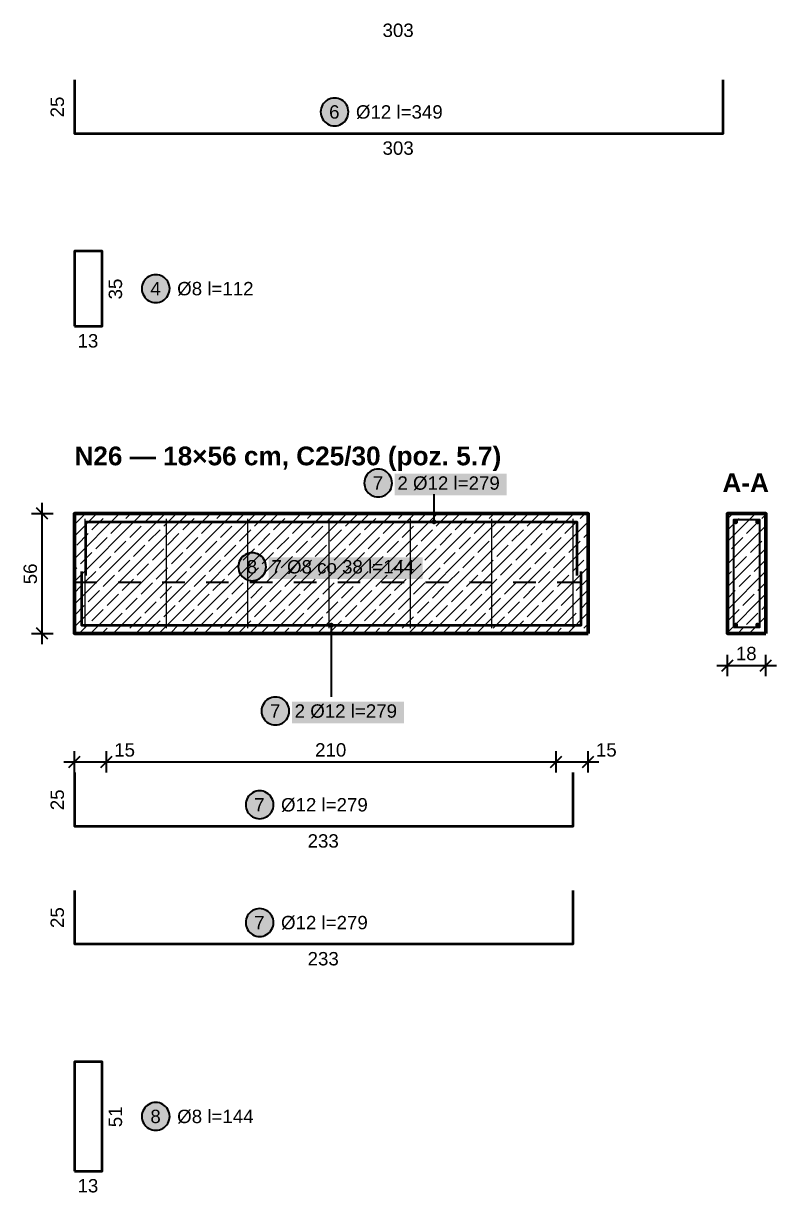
# Model space of a CAD drawing. Header units: metres. Extents: x 0.1 to 9.5, y -11.1 to -0.1.
# Drawn here: x 4.69 to 8.21, y -11.08 to -5.62 of the extents above; entities that cross this region are included whole.
import ezdxf

# ---------------------------------------------------------------- set-up
doc = ezdxf.new("R2010")
doc.units = ezdxf.units.M
doc.linetypes.add('KRESKOWA', pattern=[5.25, 4.2, -1.05])
for name, color, linetype, lineweight in [('A-KRESKOWANIE', 8, 'Continuous', 18), ('A-MASKA', 7, 'Continuous', 18), ('A-OPISY', 2, 'Continuous', 25), ('K-KONSTR', 7, 'Continuous', 50), ('K-WYMIARY', 1, 'Continuous', 25), ('K-ZBROJENIE', 1, 'Continuous', 100), ('K-ZBROJENIE-OPIS', 2, 'Continuous', 25)]:
    doc.layers.add(name, color=color, linetype=linetype, lineweight=lineweight)
doc.styles.add('PL_ARIAL', font='arial.ttf')
doc.styles.add('PL_ARIAL_B', font='arialbd.ttf')

msp = doc.modelspace()

# ---------------------------------------------------------------- hatches: boundary and pattern name
at = {"layer": 'A-MASKA', "true_color": 0xffffff}
for points in [[(6.4262, -7.8203), (6.9488, -7.8203), (6.9488, -7.719), (6.4262, -7.719)], [(5.8378, -8.2113), (6.5572, -8.2113), (6.5572, -8.11), (5.8378, -8.11)], [(5.9462, -8.8848), (6.4688, -8.8848), (6.4688, -8.7835), (5.9462, -8.7835)]]:
    msp.add_hatch(color=7, dxfattribs=at).paths.add_polyline_path(points)
at = {"layer": 'K-ZBROJENIE', "true_color": 0x000000}
for points in [[(8.0303, -7.944), (8.0302, -7.9451), (8.03, -7.9462), (8.0298, -7.9473), (8.0294, -7.9483), (8.0289, -7.9493), (8.0284, -7.9503), (8.0277, -7.9511), (8.027, -7.952), (8.0261, -7.9527), (8.0253, -7.9534), (8.0243, -7.9539), (8.0233, -7.9544), (8.0223, -7.9548), (8.0212, -7.955), (8.0201, -7.9552), (8.019, -7.9553), (8.0179, -7.9552), (8.0168, -7.955), (8.0157, -7.9548), (8.0147, -7.9544), (8.0137, -7.9539), (8.0127, -7.9534), (8.0119, -7.9527), (8.011, -7.952), (8.0103, -7.9511), (8.0096, -7.9503), (8.0091, -7.9493), (8.0086, -7.9483), (8.0082, -7.9473), (8.008, -7.9462), (8.0078, -7.9451), (8.0077, -7.944), (8.0078, -7.9429), (8.008, -7.9418), (8.0082, -7.9407), (8.0086, -7.9397), (8.0091, -7.9387), (8.0096, -7.9377), (8.0103, -7.9369), (8.011, -7.936), (8.0119, -7.9353), (8.0127, -7.9346), (8.0137, -7.9341), (8.0147, -7.9336), (8.0157, -7.9332), (8.0168, -7.933), (8.0179, -7.9328), (8.019, -7.9328), (8.0201, -7.9328), (8.0212, -7.933), (8.0223, -7.9332), (8.0233, -7.9336), (8.0243, -7.9341), (8.0253, -7.9346), (8.0261, -7.9353), (8.027, -7.936), (8.0277, -7.9369), (8.0284, -7.9377), (8.0289, -7.9387), (8.0294, -7.9397), (8.0298, -7.9407), (8.03, -7.9418), (8.0302, -7.9429)], [(8.1323, -7.944), (8.1322, -7.9451), (8.132, -7.9462), (8.1318, -7.9473), (8.1314, -7.9483), (8.1309, -7.9493), (8.1304, -7.9503), (8.1297, -7.9511), (8.129, -7.952), (8.1281, -7.9527), (8.1273, -7.9534), (8.1263, -7.9539), (8.1253, -7.9544), (8.1243, -7.9548), (8.1232, -7.955), (8.1221, -7.9552), (8.121, -7.9553), (8.1199, -7.9552), (8.1188, -7.955), (8.1177, -7.9548), (8.1167, -7.9544), (8.1157, -7.9539), (8.1147, -7.9534), (8.1139, -7.9527), (8.113, -7.952), (8.1123, -7.9511), (8.1116, -7.9503), (8.1111, -7.9493), (8.1106, -7.9483), (8.1102, -7.9473), (8.11, -7.9462), (8.1098, -7.9451), (8.1098, -7.944), (8.1098, -7.9429), (8.11, -7.9418), (8.1102, -7.9407), (8.1106, -7.9397), (8.1111, -7.9387), (8.1116, -7.9377), (8.1123, -7.9369), (8.113, -7.936), (8.1139, -7.9353), (8.1147, -7.9346), (8.1157, -7.9341), (8.1167, -7.9336), (8.1177, -7.9332), (8.1188, -7.933), (8.1199, -7.9328), (8.121, -7.9328), (8.1221, -7.9328), (8.1232, -7.933), (8.1243, -7.9332), (8.1253, -7.9336), (8.1263, -7.9341), (8.1273, -7.9346), (8.1281, -7.9353), (8.129, -7.936), (8.1297, -7.9369), (8.1304, -7.9377), (8.1309, -7.9387), (8.1314, -7.9397), (8.1318, -7.9407), (8.132, -7.9418), (8.1322, -7.9429)], [(8.0303, -8.426), (8.0302, -8.4271), (8.03, -8.4282), (8.0298, -8.4293), (8.0294, -8.4303), (8.0289, -8.4313), (8.0284, -8.4323), (8.0277, -8.4331), (8.027, -8.434), (8.0261, -8.4347), (8.0253, -8.4354), (8.0243, -8.4359), (8.0233, -8.4364), (8.0223, -8.4368), (8.0212, -8.437), (8.0201, -8.4372), (8.019, -8.4373), (8.0179, -8.4372), (8.0168, -8.437), (8.0157, -8.4368), (8.0147, -8.4364), (8.0137, -8.4359), (8.0127, -8.4354), (8.0119, -8.4347), (8.011, -8.434), (8.0103, -8.4331), (8.0096, -8.4323), (8.0091, -8.4313), (8.0086, -8.4303), (8.0082, -8.4293), (8.008, -8.4282), (8.0078, -8.4271), (8.0077, -8.426), (8.0078, -8.4249), (8.008, -8.4238), (8.0082, -8.4227), (8.0086, -8.4217), (8.0091, -8.4207), (8.0096, -8.4197), (8.0103, -8.4189), (8.011, -8.418), (8.0119, -8.4173), (8.0127, -8.4166), (8.0137, -8.4161), (8.0147, -8.4156), (8.0157, -8.4152), (8.0168, -8.415), (8.0179, -8.4148), (8.019, -8.4148), (8.0201, -8.4148), (8.0212, -8.415), (8.0223, -8.4152), (8.0233, -8.4156), (8.0243, -8.4161), (8.0253, -8.4166), (8.0261, -8.4173), (8.027, -8.418), (8.0277, -8.4189), (8.0284, -8.4197), (8.0289, -8.4207), (8.0294, -8.4217), (8.0298, -8.4227), (8.03, -8.4238), (8.0302, -8.4249)], [(8.1323, -8.426), (8.1322, -8.4271), (8.132, -8.4282), (8.1318, -8.4293), (8.1314, -8.4303), (8.1309, -8.4313), (8.1304, -8.4323), (8.1297, -8.4331), (8.129, -8.434), (8.1281, -8.4347), (8.1273, -8.4354), (8.1263, -8.4359), (8.1253, -8.4364), (8.1243, -8.4368), (8.1232, -8.437), (8.1221, -8.4372), (8.121, -8.4373), (8.1199, -8.4372), (8.1188, -8.437), (8.1177, -8.4368), (8.1167, -8.4364), (8.1157, -8.4359), (8.1147, -8.4354), (8.1139, -8.4347), (8.113, -8.434), (8.1123, -8.4331), (8.1116, -8.4323), (8.1111, -8.4313), (8.1106, -8.4303), (8.1102, -8.4293), (8.11, -8.4282), (8.1098, -8.4271), (8.1098, -8.426), (8.1098, -8.4249), (8.11, -8.4238), (8.1102, -8.4227), (8.1106, -8.4217), (8.1111, -8.4207), (8.1116, -8.4197), (8.1123, -8.4189), (8.113, -8.418), (8.1139, -8.4173), (8.1147, -8.4166), (8.1157, -8.4161), (8.1167, -8.4156), (8.1177, -8.4152), (8.1188, -8.415), (8.1199, -8.4148), (8.121, -8.4148), (8.1221, -8.4148), (8.1232, -8.415), (8.1243, -8.4152), (8.1253, -8.4156), (8.1263, -8.4161), (8.1273, -8.4166), (8.1281, -8.4173), (8.129, -8.418), (8.1297, -8.4189), (8.1304, -8.4197), (8.1309, -8.4207), (8.1314, -8.4217), (8.1318, -8.4227), (8.132, -8.4238), (8.1322, -8.4249)]]:
    msp.add_hatch(color=7, dxfattribs=at).paths.add_polyline_path(points)
at = {"layer": 'K-ZBROJENIE-OPIS', "true_color": 0xffffff}
for points in [[(6.21, -6.03), (6.2094, -6.0215), (6.2078, -6.0132), (6.2051, -6.0051), (6.2013, -5.9975), (6.1966, -5.9904), (6.191, -5.984), (6.1846, -5.9784), (6.1775, -5.9737), (6.1699, -5.9699), (6.1618, -5.9672), (6.1535, -5.9656), (6.145, -5.965), (6.1365, -5.9656), (6.1282, -5.9672), (6.1201, -5.9699), (6.1125, -5.9737), (6.1054, -5.9784), (6.099, -5.984), (6.0934, -5.9904), (6.0887, -5.9975), (6.0849, -6.0051), (6.0822, -6.0132), (6.0806, -6.0215), (6.08, -6.03), (6.0806, -6.0385), (6.0822, -6.0468), (6.0849, -6.0549), (6.0887, -6.0625), (6.0934, -6.0696), (6.099, -6.076), (6.1054, -6.0816), (6.1125, -6.0863), (6.1201, -6.0901), (6.1282, -6.0928), (6.1365, -6.0944), (6.145, -6.095), (6.1535, -6.0944), (6.1618, -6.0928), (6.1699, -6.0901), (6.1775, -6.0863), (6.1846, -6.0816), (6.191, -6.076), (6.1966, -6.0696), (6.2013, -6.0625), (6.2051, -6.0549), (6.2078, -6.0468), (6.2094, -6.0385)], [(5.375, -6.855), (5.3744, -6.8465), (5.3728, -6.8382), (5.3701, -6.8301), (5.3663, -6.8225), (5.3616, -6.8154), (5.356, -6.809), (5.3496, -6.8034), (5.3425, -6.7987), (5.3349, -6.7949), (5.3268, -6.7922), (5.3185, -6.7906), (5.31, -6.79), (5.3015, -6.7906), (5.2932, -6.7922), (5.2851, -6.7949), (5.2775, -6.7987), (5.2704, -6.8034), (5.264, -6.809), (5.2584, -6.8154), (5.2537, -6.8225), (5.2499, -6.8301), (5.2472, -6.8382), (5.2456, -6.8465), (5.245, -6.855), (5.2456, -6.8635), (5.2472, -6.8718), (5.2499, -6.8799), (5.2537, -6.8875), (5.2584, -6.8946), (5.264, -6.901), (5.2704, -6.9066), (5.2775, -6.9113), (5.2851, -6.9151), (5.2932, -6.9178), (5.3015, -6.9194), (5.31, -6.92), (5.3185, -6.9194), (5.3268, -6.9178), (5.3349, -6.9151), (5.3425, -6.9113), (5.3496, -6.9066), (5.356, -6.901), (5.3616, -6.8946), (5.3663, -6.8875), (5.3701, -6.8799), (5.3728, -6.8718), (5.3744, -6.8635)], [(6.4137, -7.7628), (6.4132, -7.7543), (6.4115, -7.7459), (6.4088, -7.7379), (6.405, -7.7303), (6.4003, -7.7232), (6.3947, -7.7168), (6.3883, -7.7112), (6.3812, -7.7065), (6.3736, -7.7027), (6.3656, -7.7), (6.3572, -7.6983), (6.3487, -7.6978), (6.3403, -7.6983), (6.3319, -7.7), (6.3239, -7.7027), (6.3162, -7.7065), (6.3092, -7.7112), (6.3028, -7.7168), (6.2972, -7.7232), (6.2925, -7.7303), (6.2887, -7.7379), (6.286, -7.7459), (6.2843, -7.7543), (6.2837, -7.7628), (6.2843, -7.7712), (6.286, -7.7796), (6.2887, -7.7876), (6.2925, -7.7953), (6.2972, -7.8023), (6.3028, -7.8087), (6.3092, -7.8143), (6.3162, -7.819), (6.3239, -7.8228), (6.3319, -7.8255), (6.3403, -7.8272), (6.3487, -7.8278), (6.3572, -7.8272), (6.3656, -7.8255), (6.3736, -7.8228), (6.3812, -7.819), (6.3883, -7.8143), (6.3947, -7.8087), (6.4003, -7.8023), (6.405, -7.7953), (6.4088, -7.7876), (6.4115, -7.7796), (6.4132, -7.7712)], [(5.8253, -8.1538), (5.8247, -8.1453), (5.8231, -8.1369), (5.8203, -8.1289), (5.8166, -8.1213), (5.8118, -8.1142), (5.8062, -8.1078), (5.7998, -8.1022), (5.7928, -8.0975), (5.7852, -8.0937), (5.7771, -8.091), (5.7688, -8.0893), (5.7603, -8.0888), (5.7518, -8.0893), (5.7435, -8.091), (5.7354, -8.0937), (5.7278, -8.0975), (5.7207, -8.1022), (5.7143, -8.1078), (5.7087, -8.1142), (5.704, -8.1213), (5.7002, -8.1289), (5.6975, -8.1369), (5.6958, -8.1453), (5.6953, -8.1538), (5.6958, -8.1622), (5.6975, -8.1706), (5.7002, -8.1786), (5.704, -8.1863), (5.7087, -8.1933), (5.7143, -8.1997), (5.7207, -8.2053), (5.7278, -8.21), (5.7354, -8.2138), (5.7435, -8.2165), (5.7518, -8.2182), (5.7603, -8.2188), (5.7688, -8.2182), (5.7771, -8.2165), (5.7852, -8.2138), (5.7928, -8.21), (5.7998, -8.2053), (5.8062, -8.1997), (5.8118, -8.1933), (5.8166, -8.1863), (5.8203, -8.1786), (5.8231, -8.1706), (5.8247, -8.1622)], [(5.9337, -8.8273), (5.9332, -8.8188), (5.9315, -8.8104), (5.9288, -8.8024), (5.925, -8.7948), (5.9203, -8.7877), (5.9147, -8.7813), (5.9083, -8.7757), (5.9012, -8.771), (5.8936, -8.7672), (5.8856, -8.7645), (5.8772, -8.7628), (5.8687, -8.7623), (5.8603, -8.7628), (5.8519, -8.7645), (5.8439, -8.7672), (5.8362, -8.771), (5.8292, -8.7757), (5.8228, -8.7813), (5.8172, -8.7877), (5.8125, -8.7948), (5.8087, -8.8024), (5.806, -8.8104), (5.8043, -8.8188), (5.8037, -8.8273), (5.8043, -8.8357), (5.806, -8.8441), (5.8087, -8.8521), (5.8125, -8.8598), (5.8172, -8.8668), (5.8228, -8.8732), (5.8292, -8.8788), (5.8362, -8.8835), (5.8439, -8.8873), (5.8519, -8.89), (5.8603, -8.8917), (5.8687, -8.8923), (5.8772, -8.8917), (5.8856, -8.89), (5.8936, -8.8873), (5.9012, -8.8835), (5.9083, -8.8788), (5.9147, -8.8732), (5.9203, -8.8668), (5.925, -8.8598), (5.9288, -8.8521), (5.9315, -8.8441), (5.9332, -8.8357)], [(5.86, -9.265), (5.8594, -9.2565), (5.8578, -9.2482), (5.8551, -9.2401), (5.8513, -9.2325), (5.8466, -9.2254), (5.841, -9.219), (5.8346, -9.2134), (5.8275, -9.2087), (5.8199, -9.2049), (5.8118, -9.2022), (5.8035, -9.2006), (5.795, -9.2), (5.7865, -9.2006), (5.7782, -9.2022), (5.7701, -9.2049), (5.7625, -9.2087), (5.7554, -9.2134), (5.749, -9.219), (5.7434, -9.2254), (5.7387, -9.2325), (5.7349, -9.2401), (5.7322, -9.2482), (5.7306, -9.2565), (5.73, -9.265), (5.7306, -9.2735), (5.7322, -9.2818), (5.7349, -9.2899), (5.7387, -9.2975), (5.7434, -9.3046), (5.749, -9.311), (5.7554, -9.3166), (5.7625, -9.3213), (5.7701, -9.3251), (5.7782, -9.3278), (5.7865, -9.3294), (5.795, -9.33), (5.8035, -9.3294), (5.8118, -9.3278), (5.8199, -9.3251), (5.8275, -9.3213), (5.8346, -9.3166), (5.841, -9.311), (5.8466, -9.3046), (5.8513, -9.2975), (5.8551, -9.2899), (5.8578, -9.2818), (5.8594, -9.2735)], [(5.86, -9.815), (5.8594, -9.8065), (5.8578, -9.7982), (5.8551, -9.7901), (5.8513, -9.7825), (5.8466, -9.7754), (5.841, -9.769), (5.8346, -9.7634), (5.8275, -9.7587), (5.8199, -9.7549), (5.8118, -9.7522), (5.8035, -9.7506), (5.795, -9.75), (5.7865, -9.7506), (5.7782, -9.7522), (5.7701, -9.7549), (5.7625, -9.7587), (5.7554, -9.7634), (5.749, -9.769), (5.7434, -9.7754), (5.7387, -9.7825), (5.7349, -9.7901), (5.7322, -9.7982), (5.7306, -9.8065), (5.73, -9.815), (5.7306, -9.8235), (5.7322, -9.8318), (5.7349, -9.8399), (5.7387, -9.8475), (5.7434, -9.8546), (5.749, -9.861), (5.7554, -9.8666), (5.7625, -9.8713), (5.7701, -9.8751), (5.7782, -9.8778), (5.7865, -9.8794), (5.795, -9.88), (5.8035, -9.8794), (5.8118, -9.8778), (5.8199, -9.8751), (5.8275, -9.8713), (5.8346, -9.8666), (5.841, -9.861), (5.8466, -9.8546), (5.8513, -9.8475), (5.8551, -9.8399), (5.8578, -9.8318), (5.8594, -9.8235)], [(5.375, -10.72), (5.3744, -10.7115), (5.3728, -10.7032), (5.3701, -10.6951), (5.3663, -10.6875), (5.3616, -10.6804), (5.356, -10.674), (5.3496, -10.6684), (5.3425, -10.6637), (5.3349, -10.6599), (5.3268, -10.6572), (5.3185, -10.6556), (5.31, -10.655), (5.3015, -10.6556), (5.2932, -10.6572), (5.2851, -10.6599), (5.2775, -10.6637), (5.2704, -10.6684), (5.264, -10.674), (5.2584, -10.6804), (5.2537, -10.6875), (5.2499, -10.6951), (5.2472, -10.7032), (5.2456, -10.7115), (5.245, -10.72), (5.2456, -10.7285), (5.2472, -10.7368), (5.2499, -10.7449), (5.2537, -10.7525), (5.2584, -10.7596), (5.264, -10.766), (5.2704, -10.7716), (5.2775, -10.7763), (5.2851, -10.7801), (5.2932, -10.7828), (5.3015, -10.7844), (5.31, -10.785), (5.3185, -10.7844), (5.3268, -10.7828), (5.3349, -10.7801), (5.3425, -10.7763), (5.3496, -10.7716), (5.356, -10.766), (5.3616, -10.7596), (5.3663, -10.7525), (5.3701, -10.7449), (5.3728, -10.7368), (5.3744, -10.7285)]]:
    msp.add_hatch(color=7, dxfattribs=at).paths.add_polyline_path(points)
at = {"layer": 'K-ZBROJENIE-OPIS', "true_color": 0x000000}
for points in [[(6.6213, -7.944), (6.6209, -7.9411), (6.6197, -7.9384), (6.618, -7.936), (6.6156, -7.9343), (6.6129, -7.9331), (6.61, -7.9328), (6.6071, -7.9331), (6.6044, -7.9343), (6.602, -7.936), (6.6003, -7.9384), (6.5991, -7.9411), (6.5988, -7.944), (6.5991, -7.9469), (6.6003, -7.9496), (6.602, -7.952), (6.6044, -7.9537), (6.6071, -7.9549), (6.61, -7.9553), (6.6129, -7.9549), (6.6156, -7.9537), (6.618, -7.952), (6.6197, -7.9496), (6.6209, -7.9469)], [(6.1413, -8.426), (6.1409, -8.4231), (6.1397, -8.4204), (6.138, -8.418), (6.1356, -8.4163), (6.1329, -8.4151), (6.13, -8.4148), (6.1271, -8.4151), (6.1244, -8.4163), (6.122, -8.418), (6.1203, -8.4204), (6.1191, -8.4231), (6.1188, -8.426), (6.1191, -8.4289), (6.1203, -8.4316), (6.122, -8.434), (6.1244, -8.4357), (6.1271, -8.4369), (6.13, -8.4373), (6.1329, -8.4369), (6.1356, -8.4357), (6.138, -8.434), (6.1397, -8.4316), (6.1409, -8.4289)]]:
    msp.add_hatch(color=7, dxfattribs=at).paths.add_polyline_path(points)

# ---------------------------------------------------------------- linework, layer by layer
at = {"layer": 'A-KRESKOWANIE', "lineweight": 25, "ltscale": 0.025}
for points in [[(4.93, -8.4343), (5.4593, -7.905)], [(4.93, -8.3283), (5.3533, -7.905)], [(4.93, -8.2222), (5.2472, -7.905)], [(4.93, -8.1161), (5.1411, -7.905)], [(4.93, -8.0101), (5.0351, -7.905)], [(4.93, -7.957), (4.9763, -7.9108)], [(5.0054, -8.465), (5.5654, -7.905)], [(5.0823, -7.9108), (5.0881, -7.905)], [(5.1115, -8.465), (5.6715, -7.905)], [(5.1707, -7.9284), (5.1942, -7.905)], [(5.2175, -8.465), (5.7775, -7.905)], [(5.2591, -7.9461), (5.3002, -7.905)], [(5.3236, -8.465), (5.8836, -7.905)], [(5.3475, -7.9638), (5.4005, -7.9108)], [(5.4296, -8.465), (5.9896, -7.905)], [(5.5066, -7.9108), (5.5124, -7.905)], [(5.5357, -8.465), (6.0957, -7.905)], [(5.595, -7.9284), (5.6184, -7.905)], [(5.6418, -8.465), (6.2018, -7.905)], [(5.6834, -7.9461), (5.7245, -7.905)], [(5.7478, -8.465), (6.3078, -7.905)], [(5.7718, -7.9638), (5.8248, -7.9108)], [(5.8539, -8.465), (6.4139, -7.905)], [(5.9309, -7.9108), (5.9366, -7.905)], [(5.96, -8.465), (6.52, -7.905)], [(6.0192, -7.9284), (6.0427, -7.905)], [(6.066, -8.465), (6.626, -7.905)], [(6.1076, -7.9461), (6.1487, -7.905)], [(6.1721, -8.465), (6.7321, -7.905)], [(6.196, -7.9638), (6.2491, -7.9108)], [(6.2782, -8.465), (6.8382, -7.905)], [(6.3551, -7.9108), (6.3609, -7.905)], [(6.3842, -8.465), (6.9442, -7.905)], [(6.4435, -7.9284), (6.4669, -7.905)], [(6.4903, -8.465), (7.0503, -7.905)], [(6.5319, -7.9461), (6.573, -7.905)], [(6.5964, -8.465), (7.1564, -7.905)], [(6.6203, -7.9638), (6.6733, -7.9108)], [(6.7024, -8.465), (7.2624, -7.905)], [(6.7794, -7.9108), (6.7851, -7.905)], [(6.8678, -7.9284), (6.8912, -7.905)], [(6.9562, -7.9461), (6.9973, -7.905)], [(7.0446, -7.9638), (7.0976, -7.9108)], [(7.2037, -7.9108), (7.2094, -7.905)], [(7.292, -7.9284), (7.3155, -7.905)], [(7.98, -8.036), (8.111, -7.905)], [(7.98, -7.9299), (8.0049, -7.905)], [(8.0522, -7.9108), (8.0579, -7.905)], [(8.1406, -7.9284), (8.16, -7.909)], [(5.0116, -7.9815), (5.0647, -7.9284)], [(5.1, -7.9991), (5.153, -7.9461)], [(5.1884, -8.0168), (5.2414, -7.9638)], [(5.4359, -7.9815), (5.4889, -7.9284)], [(5.5243, -7.9991), (5.5773, -7.9461)], [(5.6127, -8.0168), (5.6657, -7.9638)], [(5.8601, -7.9815), (5.9132, -7.9284)], [(5.9485, -7.9991), (6.0016, -7.9461)], [(6.0369, -8.0168), (6.09, -7.9638)], [(6.2844, -7.9815), (6.3374, -7.9284)], [(6.3728, -7.9991), (6.4258, -7.9461)], [(6.4612, -8.0168), (6.5142, -7.9638)], [(6.7087, -7.9815), (6.7617, -7.9284)], [(6.7971, -7.9991), (6.8501, -7.9461)], [(6.8085, -8.465), (7.33, -7.9435)], [(6.8855, -8.0168), (6.9385, -7.9638)], [(7.1329, -7.9815), (7.186, -7.9284)], [(7.2213, -7.9991), (7.2744, -7.9461)], [(7.98, -8.142), (8.16, -7.962)], [(7.9815, -7.9815), (8.0345, -7.9284)], [(8.0699, -7.9991), (8.1229, -7.9461)], [(4.9409, -8.0522), (4.9939, -7.9991)], [(5.0293, -8.0699), (5.0823, -8.0168)], [(5.2768, -8.0345), (5.3298, -7.9815)], [(5.3652, -8.0522), (5.4182, -7.9991)], [(5.4536, -8.0699), (5.5066, -8.0168)], [(5.701, -8.0345), (5.7541, -7.9815)], [(5.7894, -8.0522), (5.8425, -7.9991)], [(5.8778, -8.0699), (5.9309, -8.0168)], [(6.1253, -8.0345), (6.1783, -7.9815)], [(6.2137, -8.0522), (6.2667, -7.9991)], [(6.3021, -8.0699), (6.3551, -8.0168)], [(6.5496, -8.0345), (6.6026, -7.9815)], [(6.638, -8.0522), (6.691, -7.9991)], [(6.7264, -8.0699), (6.7794, -8.0168)], [(6.9738, -8.0345), (7.0269, -7.9815)], [(7.0622, -8.0522), (7.1153, -7.9991)], [(7.1506, -8.0699), (7.2037, -8.0168)], [(7.3097, -8.0168), (7.33, -7.9965)], [(7.9991, -8.0699), (8.0522, -8.0168)], [(8.1582, -8.0168), (8.16, -8.0151)], [(5.1177, -8.0875), (5.1707, -8.0345)], [(5.2061, -8.1052), (5.2591, -8.0522)], [(5.2945, -8.1229), (5.3475, -8.0699)], [(5.5419, -8.0875), (5.595, -8.0345)], [(5.6303, -8.1052), (5.6834, -8.0522)], [(5.7187, -8.1229), (5.7718, -8.0699)], [(5.9662, -8.0875), (6.0192, -8.0345)], [(6.0546, -8.1052), (6.1076, -8.0522)], [(6.143, -8.1229), (6.196, -8.0699)], [(6.3905, -8.0875), (6.4435, -8.0345)], [(6.4789, -8.1052), (6.5319, -8.0522)], [(6.5673, -8.1229), (6.6203, -8.0699)], [(6.8147, -8.0875), (6.8678, -8.0345)], [(6.9031, -8.1052), (6.9562, -8.0522)], [(6.9146, -8.465), (7.33, -8.0496)], [(6.9915, -8.1229), (7.0446, -8.0699)], [(7.239, -8.0875), (7.292, -8.0345)], [(7.98, -8.2481), (8.16, -8.0681)], [(8.0875, -8.0875), (8.1406, -8.0345)], [(4.9586, -8.1406), (5.0116, -8.0875)], [(5.047, -8.1582), (5.1, -8.1052)], [(5.1354, -8.1759), (5.1884, -8.1229)], [(5.3829, -8.1406), (5.4359, -8.0875)], [(5.4712, -8.1582), (5.5243, -8.1052)], [(5.5596, -8.1759), (5.6127, -8.1229)], [(5.8071, -8.1406), (5.8601, -8.0875)], [(5.8955, -8.1582), (5.9485, -8.1052)], [(5.9839, -8.1759), (6.0369, -8.1229)], [(6.2314, -8.1406), (6.2844, -8.0875)], [(6.3198, -8.1582), (6.3728, -8.1052)], [(6.4082, -8.1759), (6.4612, -8.1229)], [(6.6556, -8.1406), (6.7087, -8.0875)], [(6.744, -8.1582), (6.7971, -8.1052)], [(6.8324, -8.1759), (6.8855, -8.1229)], [(7.0799, -8.1406), (7.1329, -8.0875)], [(7.1683, -8.1582), (7.2213, -8.1052)], [(7.2567, -8.1759), (7.3097, -8.1229)], [(7.3274, -8.1052), (7.33, -8.1026)], [(7.98, -8.089), (7.9815, -8.0875)], [(8.0168, -8.1582), (8.0699, -8.1052)], [(8.1052, -8.1759), (8.1582, -8.1229)], [(4.93, -8.1692), (4.9409, -8.1582)], [(4.9763, -8.229), (5.0293, -8.1759)], [(5.2238, -8.1936), (5.2768, -8.1406)], [(5.3121, -8.2113), (5.3652, -8.1582)], [(5.4005, -8.229), (5.4536, -8.1759)], [(5.648, -8.1936), (5.701, -8.1406)], [(5.7364, -8.2113), (5.7894, -8.1582)], [(5.8248, -8.229), (5.8778, -8.1759)], [(6.0723, -8.1936), (6.1253, -8.1406)], [(6.1607, -8.2113), (6.2137, -8.1582)], [(6.2491, -8.229), (6.3021, -8.1759)], [(6.4965, -8.1936), (6.5496, -8.1406)], [(6.5849, -8.2113), (6.638, -8.1582)], [(6.6733, -8.229), (6.7264, -8.1759)], [(6.9208, -8.1936), (6.9738, -8.1406)], [(7.0092, -8.2113), (7.0622, -8.1582)], [(7.0206, -8.465), (7.33, -8.1556)], [(7.0976, -8.229), (7.1506, -8.1759)], [(7.98, -8.3542), (8.16, -8.1742)], [(7.98, -8.1951), (7.9991, -8.1759)], [(5.0647, -8.2466), (5.1177, -8.1936)], [(5.153, -8.2643), (5.2061, -8.2113)], [(5.2414, -8.282), (5.2945, -8.229)], [(5.4889, -8.2466), (5.5419, -8.1936)], [(5.5773, -8.2643), (5.6303, -8.2113)], [(5.6657, -8.282), (5.7187, -8.229)], [(5.9132, -8.2466), (5.9662, -8.1936)], [(6.0016, -8.2643), (6.0546, -8.2113)], [(6.09, -8.282), (6.143, -8.229)], [(6.3374, -8.2466), (6.3905, -8.1936)], [(6.4258, -8.2643), (6.4789, -8.2113)], [(6.5142, -8.282), (6.5673, -8.229)], [(6.7617, -8.2466), (6.8147, -8.1936)], [(6.8501, -8.2643), (6.9031, -8.2113)], [(6.9385, -8.282), (6.9915, -8.229)], [(7.186, -8.2466), (7.239, -8.1936)], [(7.2744, -8.2643), (7.3274, -8.2113)], [(8.0345, -8.2466), (8.0875, -8.1936)], [(8.1229, -8.2643), (8.16, -8.2272)], [(4.93, -8.2752), (4.9586, -8.2466)], [(4.9939, -8.3173), (5.047, -8.2643)], [(5.0823, -8.335), (5.1354, -8.282)], [(5.3298, -8.2997), (5.3829, -8.2466)], [(5.4182, -8.3173), (5.4712, -8.2643)], [(5.5066, -8.335), (5.5596, -8.282)], [(5.7541, -8.2997), (5.8071, -8.2466)], [(5.8425, -8.3173), (5.8955, -8.2643)], [(5.9309, -8.335), (5.9839, -8.282)], [(6.1783, -8.2997), (6.2314, -8.2466)], [(6.2667, -8.3173), (6.3198, -8.2643)], [(6.3551, -8.335), (6.4082, -8.282)], [(6.6026, -8.2997), (6.6556, -8.2466)], [(6.691, -8.3173), (6.744, -8.2643)], [(6.7794, -8.335), (6.8324, -8.282)], [(7.0269, -8.2997), (7.0799, -8.2466)], [(7.1153, -8.3173), (7.1683, -8.2643)], [(7.1267, -8.465), (7.33, -8.2617)], [(7.2037, -8.335), (7.2567, -8.282)], [(7.98, -8.3011), (8.0168, -8.2643)], [(7.98, -8.4602), (8.16, -8.2802)], [(8.0522, -8.335), (8.1052, -8.282)], [(4.93, -8.3813), (4.9763, -8.335)], [(5.0116, -8.4057), (5.0647, -8.3527)], [(5.1707, -8.3527), (5.2238, -8.2997)], [(5.2591, -8.3704), (5.3121, -8.3173)], [(5.3475, -8.3881), (5.4005, -8.335)], [(5.4359, -8.4057), (5.4889, -8.3527)], [(5.595, -8.3527), (5.648, -8.2997)], [(5.6834, -8.3704), (5.7364, -8.3173)], [(5.7718, -8.3881), (5.8248, -8.335)], [(5.8601, -8.4057), (5.9132, -8.3527)], [(6.0192, -8.3527), (6.0723, -8.2997)], [(6.1076, -8.3704), (6.1607, -8.3173)], [(6.196, -8.3881), (6.2491, -8.335)], [(6.2844, -8.4057), (6.3374, -8.3527)], [(6.4435, -8.3527), (6.4965, -8.2997)], [(6.5319, -8.3704), (6.5849, -8.3173)], [(6.6203, -8.3881), (6.6733, -8.335)], [(6.7087, -8.4057), (6.7617, -8.3527)], [(6.8678, -8.3527), (6.9208, -8.2997)], [(6.9562, -8.3704), (7.0092, -8.3173)], [(7.0446, -8.3881), (7.0976, -8.335)], [(7.1329, -8.4057), (7.186, -8.3527)], [(7.292, -8.3527), (7.33, -8.3147)], [(7.9815, -8.4057), (8.0345, -8.3527)], [(8.1406, -8.3527), (8.16, -8.3333)], [(5.1, -8.4234), (5.153, -8.3704)], [(5.1884, -8.4411), (5.2414, -8.3881)], [(5.2768, -8.4588), (5.3298, -8.4057)], [(5.5243, -8.4234), (5.5773, -8.3704)], [(5.6127, -8.4411), (5.6657, -8.3881)], [(5.701, -8.4588), (5.7541, -8.4057)], [(5.9485, -8.4234), (6.0016, -8.3704)], [(6.0369, -8.4411), (6.09, -8.3881)], [(6.1253, -8.4588), (6.1783, -8.4057)], [(6.3728, -8.4234), (6.4258, -8.3704)], [(6.4612, -8.4411), (6.5142, -8.3881)], [(6.5496, -8.4588), (6.6026, -8.4057)], [(6.7971, -8.4234), (6.8501, -8.3704)], [(6.8855, -8.4411), (6.9385, -8.3881)], [(6.9738, -8.4588), (7.0269, -8.4057)], [(7.2213, -8.4234), (7.2744, -8.3704)], [(7.2328, -8.465), (7.33, -8.3678)], [(8.0699, -8.4234), (8.1229, -8.3704)], [(8.0813, -8.465), (8.16, -8.3863)], [(4.9524, -8.465), (4.9939, -8.4234)], [(5.0584, -8.465), (5.0823, -8.4411)], [(5.1645, -8.465), (5.1707, -8.4588)], [(5.3766, -8.465), (5.4182, -8.4234)], [(5.4827, -8.465), (5.5066, -8.4411)], [(5.5887, -8.465), (5.595, -8.4588)], [(5.8009, -8.465), (5.8425, -8.4234)], [(5.9069, -8.465), (5.9309, -8.4411)], [(6.013, -8.465), (6.0192, -8.4588)], [(6.2251, -8.465), (6.2667, -8.4234)], [(6.3312, -8.465), (6.3551, -8.4411)], [(6.4373, -8.465), (6.4435, -8.4588)], [(6.6494, -8.465), (6.691, -8.4234)], [(6.7555, -8.465), (6.7794, -8.4411)], [(6.8615, -8.465), (6.8678, -8.4588)], [(7.0737, -8.465), (7.1153, -8.4234)], [(7.1797, -8.465), (7.2037, -8.4411)], [(7.2858, -8.465), (7.292, -8.4588)], [(7.3097, -8.4411), (7.33, -8.4208)], [(8.0283, -8.465), (8.0522, -8.4411)], [(8.1343, -8.465), (8.1406, -8.4588)], [(8.1582, -8.4411), (8.16, -8.4393)]]:
    msp.add_lwpolyline(points, dxfattribs=at)
at = {"layer": 'K-KONSTR', "lineweight": 70, "ltscale": 0.025}
for points in [[(7.33, -8.465), (7.33, -7.905), (4.93, -7.905), (4.93, -8.465)], [(8.16, -8.465), (8.16, -7.905), (7.98, -7.905), (7.98, -8.465)]]:
    msp.add_lwpolyline(points, close=True, dxfattribs=at)
at = {"layer": 'K-KONSTR', "linetype": 'KRESKOWA', "lineweight": 35, "ltscale": 0.025, "flags": 128}
msp.add_lwpolyline([(4.93, -8.225), (7.33, -8.225)], dxfattribs=at)
at = {"layer": 'K-WYMIARY', "lineweight": 35, "ltscale": 0.025}
for points in [[(4.78, -8.515), (4.78, -7.855)], [(4.73, -7.905), (4.83, -7.905)], [(4.8065, -7.9315), (4.7535, -7.8785)], [(4.8065, -8.4915), (4.7535, -8.4385)], [(4.73, -8.465), (4.83, -8.465)], [(7.98, -8.665), (7.98, -8.565)], [(8.16, -8.665), (8.16, -8.565)], [(7.93, -8.615), (8.21, -8.615)], [(7.9535, -8.6415), (8.0065, -8.5885)], [(8.1335, -8.6415), (8.1865, -8.5885)], [(4.9035, -9.0915), (4.9565, -9.0385)], [(4.93, -9.115), (4.93, -9.015)], [(5.0535, -9.0915), (5.1065, -9.0385)], [(5.08, -9.115), (5.08, -9.015)], [(7.1535, -9.0915), (7.2065, -9.0385)], [(7.18, -9.115), (7.18, -9.015)], [(7.3035, -9.0915), (7.3565, -9.0385)], [(7.33, -9.115), (7.33, -9.015)], [(4.88, -9.065), (7.38, -9.065)]]:
    msp.add_lwpolyline(points, dxfattribs=at)
at = {"layer": 'K-ZBROJENIE', "lineweight": 50, "ltscale": 0.025}
for points in [[(4.93, -5.88), (4.93, -6.13), (7.96, -6.13), (7.96, -5.88)], [(4.983, -8.194), (4.983, -7.944), (7.277, -7.944), (7.277, -8.194)], [(4.963, -8.176), (4.963, -8.426), (7.297, -8.426), (7.297, -8.176)], [(4.93, -9.115), (4.93, -9.365), (7.26, -9.365), (7.26, -9.115)], [(4.93, -9.665), (4.93, -9.915), (7.26, -9.915), (7.26, -9.665)]]:
    msp.add_lwpolyline(points, dxfattribs=at)
for points in [[(4.93, -7.03), (5.06, -7.03), (5.06, -6.68), (4.93, -6.68)], [(4.93, -10.975), (5.06, -10.975), (5.06, -10.465), (4.93, -10.465)]]:
    msp.add_lwpolyline(points, close=True, dxfattribs=at)
at = {"layer": 'K-ZBROJENIE', "lineweight": 25, "ltscale": 0.025}
for points in [[(4.98, -8.44), (4.98, -7.93)], [(5.36, -8.44), (5.36, -7.93)], [(5.74, -8.44), (5.74, -7.93)], [(6.12, -8.44), (6.12, -7.93)], [(6.5, -8.44), (6.5, -7.93)], [(6.88, -8.44), (6.88, -7.93)], [(7.26, -8.44), (7.26, -7.93)]]:
    msp.add_lwpolyline(points, dxfattribs=at)
at = {"layer": 'K-ZBROJENIE', "lineweight": 35, "ltscale": 0.025}
msp.add_lwpolyline([(8.009, -8.436), (8.131, -8.436), (8.131, -7.934), (8.009, -7.934)], close=True, dxfattribs=at)
at = {"layer": 'K-ZBROJENIE-OPIS', "lineweight": 35, "ltscale": 0.025}
for points in [[(6.21, -6.03), (6.2094, -6.0215), (6.2078, -6.0132), (6.2051, -6.0051), (6.2013, -5.9975), (6.1966, -5.9904), (6.191, -5.984), (6.1846, -5.9784), (6.1775, -5.9737), (6.1699, -5.9699), (6.1618, -5.9672), (6.1535, -5.9656), (6.145, -5.965), (6.1365, -5.9656), (6.1282, -5.9672), (6.1201, -5.9699), (6.1125, -5.9737), (6.1054, -5.9784), (6.099, -5.984), (6.0934, -5.9904), (6.0887, -5.9975), (6.0849, -6.0051), (6.0822, -6.0132), (6.0806, -6.0215), (6.08, -6.03), (6.0806, -6.0385), (6.0822, -6.0468), (6.0849, -6.0549), (6.0887, -6.0625), (6.0934, -6.0696), (6.099, -6.076), (6.1054, -6.0816), (6.1125, -6.0863), (6.1201, -6.0901), (6.1282, -6.0928), (6.1365, -6.0944), (6.145, -6.095), (6.1535, -6.0944), (6.1618, -6.0928), (6.1699, -6.0901), (6.1775, -6.0863), (6.1846, -6.0816), (6.191, -6.076), (6.1966, -6.0696), (6.2013, -6.0625), (6.2051, -6.0549), (6.2078, -6.0468), (6.2094, -6.0385)], [(5.375, -6.855), (5.3744, -6.8465), (5.3728, -6.8382), (5.3701, -6.8301), (5.3663, -6.8225), (5.3616, -6.8154), (5.356, -6.809), (5.3496, -6.8034), (5.3425, -6.7987), (5.3349, -6.7949), (5.3268, -6.7922), (5.3185, -6.7906), (5.31, -6.79), (5.3015, -6.7906), (5.2932, -6.7922), (5.2851, -6.7949), (5.2775, -6.7987), (5.2704, -6.8034), (5.264, -6.809), (5.2584, -6.8154), (5.2537, -6.8225), (5.2499, -6.8301), (5.2472, -6.8382), (5.2456, -6.8465), (5.245, -6.855), (5.2456, -6.8635), (5.2472, -6.8718), (5.2499, -6.8799), (5.2537, -6.8875), (5.2584, -6.8946), (5.264, -6.901), (5.2704, -6.9066), (5.2775, -6.9113), (5.2851, -6.9151), (5.2932, -6.9178), (5.3015, -6.9194), (5.31, -6.92), (5.3185, -6.9194), (5.3268, -6.9178), (5.3349, -6.9151), (5.3425, -6.9113), (5.3496, -6.9066), (5.356, -6.901), (5.3616, -6.8946), (5.3663, -6.8875), (5.3701, -6.8799), (5.3728, -6.8718), (5.3744, -6.8635)], [(6.4137, -7.7628), (6.4132, -7.7543), (6.4115, -7.7459), (6.4088, -7.7379), (6.405, -7.7303), (6.4003, -7.7232), (6.3947, -7.7168), (6.3883, -7.7112), (6.3812, -7.7065), (6.3736, -7.7027), (6.3656, -7.7), (6.3572, -7.6983), (6.3487, -7.6978), (6.3403, -7.6983), (6.3319, -7.7), (6.3239, -7.7027), (6.3162, -7.7065), (6.3092, -7.7112), (6.3028, -7.7168), (6.2972, -7.7232), (6.2925, -7.7303), (6.2887, -7.7379), (6.286, -7.7459), (6.2843, -7.7543), (6.2837, -7.7628), (6.2843, -7.7712), (6.286, -7.7796), (6.2887, -7.7876), (6.2925, -7.7953), (6.2972, -7.8023), (6.3028, -7.8087), (6.3092, -7.8143), (6.3162, -7.819), (6.3239, -7.8228), (6.3319, -7.8255), (6.3403, -7.8272), (6.3487, -7.8278), (6.3572, -7.8272), (6.3656, -7.8255), (6.3736, -7.8228), (6.3812, -7.819), (6.3883, -7.8143), (6.3947, -7.8087), (6.4003, -7.8023), (6.405, -7.7953), (6.4088, -7.7876), (6.4115, -7.7796), (6.4132, -7.7712)], [(5.8253, -8.1538), (5.8247, -8.1453), (5.8231, -8.1369), (5.8203, -8.1289), (5.8166, -8.1213), (5.8118, -8.1142), (5.8062, -8.1078), (5.7998, -8.1022), (5.7928, -8.0975), (5.7852, -8.0937), (5.7771, -8.091), (5.7688, -8.0893), (5.7603, -8.0888), (5.7518, -8.0893), (5.7435, -8.091), (5.7354, -8.0937), (5.7278, -8.0975), (5.7207, -8.1022), (5.7143, -8.1078), (5.7087, -8.1142), (5.704, -8.1213), (5.7002, -8.1289), (5.6975, -8.1369), (5.6958, -8.1453), (5.6953, -8.1538), (5.6958, -8.1622), (5.6975, -8.1706), (5.7002, -8.1786), (5.704, -8.1863), (5.7087, -8.1933), (5.7143, -8.1997), (5.7207, -8.2053), (5.7278, -8.21), (5.7354, -8.2138), (5.7435, -8.2165), (5.7518, -8.2182), (5.7603, -8.2188), (5.7688, -8.2182), (5.7771, -8.2165), (5.7852, -8.2138), (5.7928, -8.21), (5.7998, -8.2053), (5.8062, -8.1997), (5.8118, -8.1933), (5.8166, -8.1863), (5.8203, -8.1786), (5.8231, -8.1706), (5.8247, -8.1622)], [(5.9337, -8.8273), (5.9332, -8.8188), (5.9315, -8.8104), (5.9288, -8.8024), (5.925, -8.7948), (5.9203, -8.7877), (5.9147, -8.7813), (5.9083, -8.7757), (5.9012, -8.771), (5.8936, -8.7672), (5.8856, -8.7645), (5.8772, -8.7628), (5.8687, -8.7623), (5.8603, -8.7628), (5.8519, -8.7645), (5.8439, -8.7672), (5.8362, -8.771), (5.8292, -8.7757), (5.8228, -8.7813), (5.8172, -8.7877), (5.8125, -8.7948), (5.8087, -8.8024), (5.806, -8.8104), (5.8043, -8.8188), (5.8037, -8.8273), (5.8043, -8.8357), (5.806, -8.8441), (5.8087, -8.8521), (5.8125, -8.8598), (5.8172, -8.8668), (5.8228, -8.8732), (5.8292, -8.8788), (5.8362, -8.8835), (5.8439, -8.8873), (5.8519, -8.89), (5.8603, -8.8917), (5.8687, -8.8923), (5.8772, -8.8917), (5.8856, -8.89), (5.8936, -8.8873), (5.9012, -8.8835), (5.9083, -8.8788), (5.9147, -8.8732), (5.9203, -8.8668), (5.925, -8.8598), (5.9288, -8.8521), (5.9315, -8.8441), (5.9332, -8.8357)], [(5.86, -9.265), (5.8594, -9.2565), (5.8578, -9.2482), (5.8551, -9.2401), (5.8513, -9.2325), (5.8466, -9.2254), (5.841, -9.219), (5.8346, -9.2134), (5.8275, -9.2087), (5.8199, -9.2049), (5.8118, -9.2022), (5.8035, -9.2006), (5.795, -9.2), (5.7865, -9.2006), (5.7782, -9.2022), (5.7701, -9.2049), (5.7625, -9.2087), (5.7554, -9.2134), (5.749, -9.219), (5.7434, -9.2254), (5.7387, -9.2325), (5.7349, -9.2401), (5.7322, -9.2482), (5.7306, -9.2565), (5.73, -9.265), (5.7306, -9.2735), (5.7322, -9.2818), (5.7349, -9.2899), (5.7387, -9.2975), (5.7434, -9.3046), (5.749, -9.311), (5.7554, -9.3166), (5.7625, -9.3213), (5.7701, -9.3251), (5.7782, -9.3278), (5.7865, -9.3294), (5.795, -9.33), (5.8035, -9.3294), (5.8118, -9.3278), (5.8199, -9.3251), (5.8275, -9.3213), (5.8346, -9.3166), (5.841, -9.311), (5.8466, -9.3046), (5.8513, -9.2975), (5.8551, -9.2899), (5.8578, -9.2818), (5.8594, -9.2735)], [(5.86, -9.815), (5.8594, -9.8065), (5.8578, -9.7982), (5.8551, -9.7901), (5.8513, -9.7825), (5.8466, -9.7754), (5.841, -9.769), (5.8346, -9.7634), (5.8275, -9.7587), (5.8199, -9.7549), (5.8118, -9.7522), (5.8035, -9.7506), (5.795, -9.75), (5.7865, -9.7506), (5.7782, -9.7522), (5.7701, -9.7549), (5.7625, -9.7587), (5.7554, -9.7634), (5.749, -9.769), (5.7434, -9.7754), (5.7387, -9.7825), (5.7349, -9.7901), (5.7322, -9.7982), (5.7306, -9.8065), (5.73, -9.815), (5.7306, -9.8235), (5.7322, -9.8318), (5.7349, -9.8399), (5.7387, -9.8475), (5.7434, -9.8546), (5.749, -9.861), (5.7554, -9.8666), (5.7625, -9.8713), (5.7701, -9.8751), (5.7782, -9.8778), (5.7865, -9.8794), (5.795, -9.88), (5.8035, -9.8794), (5.8118, -9.8778), (5.8199, -9.8751), (5.8275, -9.8713), (5.8346, -9.8666), (5.841, -9.861), (5.8466, -9.8546), (5.8513, -9.8475), (5.8551, -9.8399), (5.8578, -9.8318), (5.8594, -9.8235)], [(5.375, -10.72), (5.3744, -10.7115), (5.3728, -10.7032), (5.3701, -10.6951), (5.3663, -10.6875), (5.3616, -10.6804), (5.356, -10.674), (5.3496, -10.6684), (5.3425, -10.6637), (5.3349, -10.6599), (5.3268, -10.6572), (5.3185, -10.6556), (5.31, -10.655), (5.3015, -10.6556), (5.2932, -10.6572), (5.2851, -10.6599), (5.2775, -10.6637), (5.2704, -10.6684), (5.264, -10.674), (5.2584, -10.6804), (5.2537, -10.6875), (5.2499, -10.6951), (5.2472, -10.7032), (5.2456, -10.7115), (5.245, -10.72), (5.2456, -10.7285), (5.2472, -10.7368), (5.2499, -10.7449), (5.2537, -10.7525), (5.2584, -10.7596), (5.264, -10.766), (5.2704, -10.7716), (5.2775, -10.7763), (5.2851, -10.7801), (5.2932, -10.7828), (5.3015, -10.7844), (5.31, -10.785), (5.3185, -10.7844), (5.3268, -10.7828), (5.3349, -10.7801), (5.3425, -10.7763), (5.3496, -10.7716), (5.356, -10.766), (5.3616, -10.7596), (5.3663, -10.7525), (5.3701, -10.7449), (5.3728, -10.7368), (5.3744, -10.7285)]]:
    msp.add_lwpolyline(points, close=True, dxfattribs=at)
for points in [[(6.61, -7.944), (6.61, -7.814)], [(6.13, -8.426), (6.13, -8.761)]]:
    msp.add_lwpolyline(points, dxfattribs=at)

# ---------------------------------------------------------------- texts
at = {"layer": 'A-OPISY', "style": 'PL_ARIAL_B'}
for s, p in [('N26 — 18×56 cm, C25/30 (poz. 5.7)', (4.93, -7.68)), ('A-A', (7.957, -7.805))]:
    msp.add_text(s, height=0.0875, dxfattribs=at).set_placement(p)
at = {"layer": 'K-WYMIARY', "style": 'PL_ARIAL'}
msp.add_text('56', height=0.0625, rotation=90, dxfattribs=at).set_placement((4.755, -8.2355))
for s, p in [('18', (8.0195, -8.59)), ('15', (5.1158, -9.04)), ('210', (6.0542, -9.04)), ('15', (7.3658, -9.04))]:
    msp.add_text(s, height=0.0625, dxfattribs=at).set_placement(p)
at = {"layer": 'K-ZBROJENIE-OPIS', "style": 'PL_ARIAL'}
for s, p in [('303', (6.3692, -5.68)), ('6', (6.1197, -6.0613)), ('Ø12 l=349', (6.245, -6.0613)), ('303', (6.3692, -6.23)), ('4', (5.2847, -6.8863)), ('Ø8 l=112', (5.41, -6.8863)), ('13', (4.9445, -7.13)), ('7', (6.3235, -7.794)), ('2 Ø12 l=279', (6.4387, -7.794)), ('8', (5.735, -8.185)), ('7 Ø8 co 38 l=144', (5.8503, -8.185)), ('7', (5.8435, -8.8585)), ('2 Ø12 l=279', (5.9587, -8.8585)), ('7', (5.7697, -9.2963)), ('Ø12 l=279', (5.895, -9.2963)), ('233', (6.0192, -9.465)), ('7', (5.7697, -9.8463)), ('Ø12 l=279', (5.895, -9.8463)), ('233', (6.0192, -10.015)), ('8', (5.2847, -10.7513)), ('Ø8 l=144', (5.41, -10.7513)), ('13', (4.9445, -11.075))]:
    msp.add_text(s, height=0.0625, dxfattribs=at).set_placement(p)
for s, p in [('25', (4.8811, -6.0555)), ('35', (5.1525, -6.9055)), ('25', (4.8811, -9.2905)), ('25', (4.8811, -9.8405)), ('51', (5.1525, -10.7705))]:
    msp.add_text(s, height=0.0625, rotation=90, dxfattribs=at).set_placement(p)

doc.saveas('drawing.dxf')
